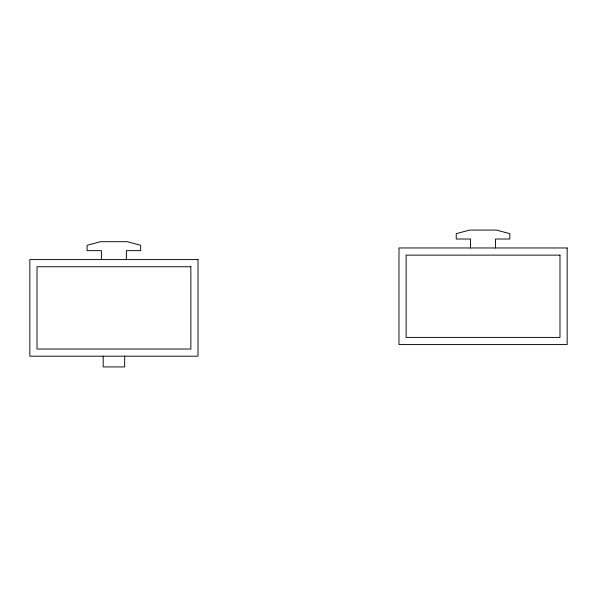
<?xml version="1.0" encoding="UTF-8"?>
<svg xmlns="http://www.w3.org/2000/svg" width="597" height="597" viewBox="0 0 597 597"><rect width="100%" height="100%" fill="white"/><g stroke="black" fill="none" stroke-linecap="round" stroke-linejoin="round"><path stroke-width="0.9" d="M495.51 247.964L495.51 239.016L509.816 239.016L509.816 233.651L496.42 230.076L469.63 230.076L456.235 233.651L456.235 239.016L470.548 239.016L470.548 247.964M126.37 259.591L126.37 250.643L140.683 250.643L140.683 245.277L127.288 241.695L100.497 241.695L87.095 245.277L87.095 250.643L101.408 250.643L101.408 259.591M124.669 356.193L124.669 366.924L103.199 366.924L103.199 356.193M567.15 247.964L398.983 247.964L398.983 344.566L567.15 344.566L567.15 247.964M559.993 255.12L406.139 255.12L406.139 337.409L559.993 337.409L559.993 255.12M198.017 259.591L29.85 259.591L29.85 356.193L198.017 356.193L198.017 259.591M190.861 266.747L37.007 266.747L37.007 349.036L190.861 349.036L190.861 266.747"/></g></svg>
